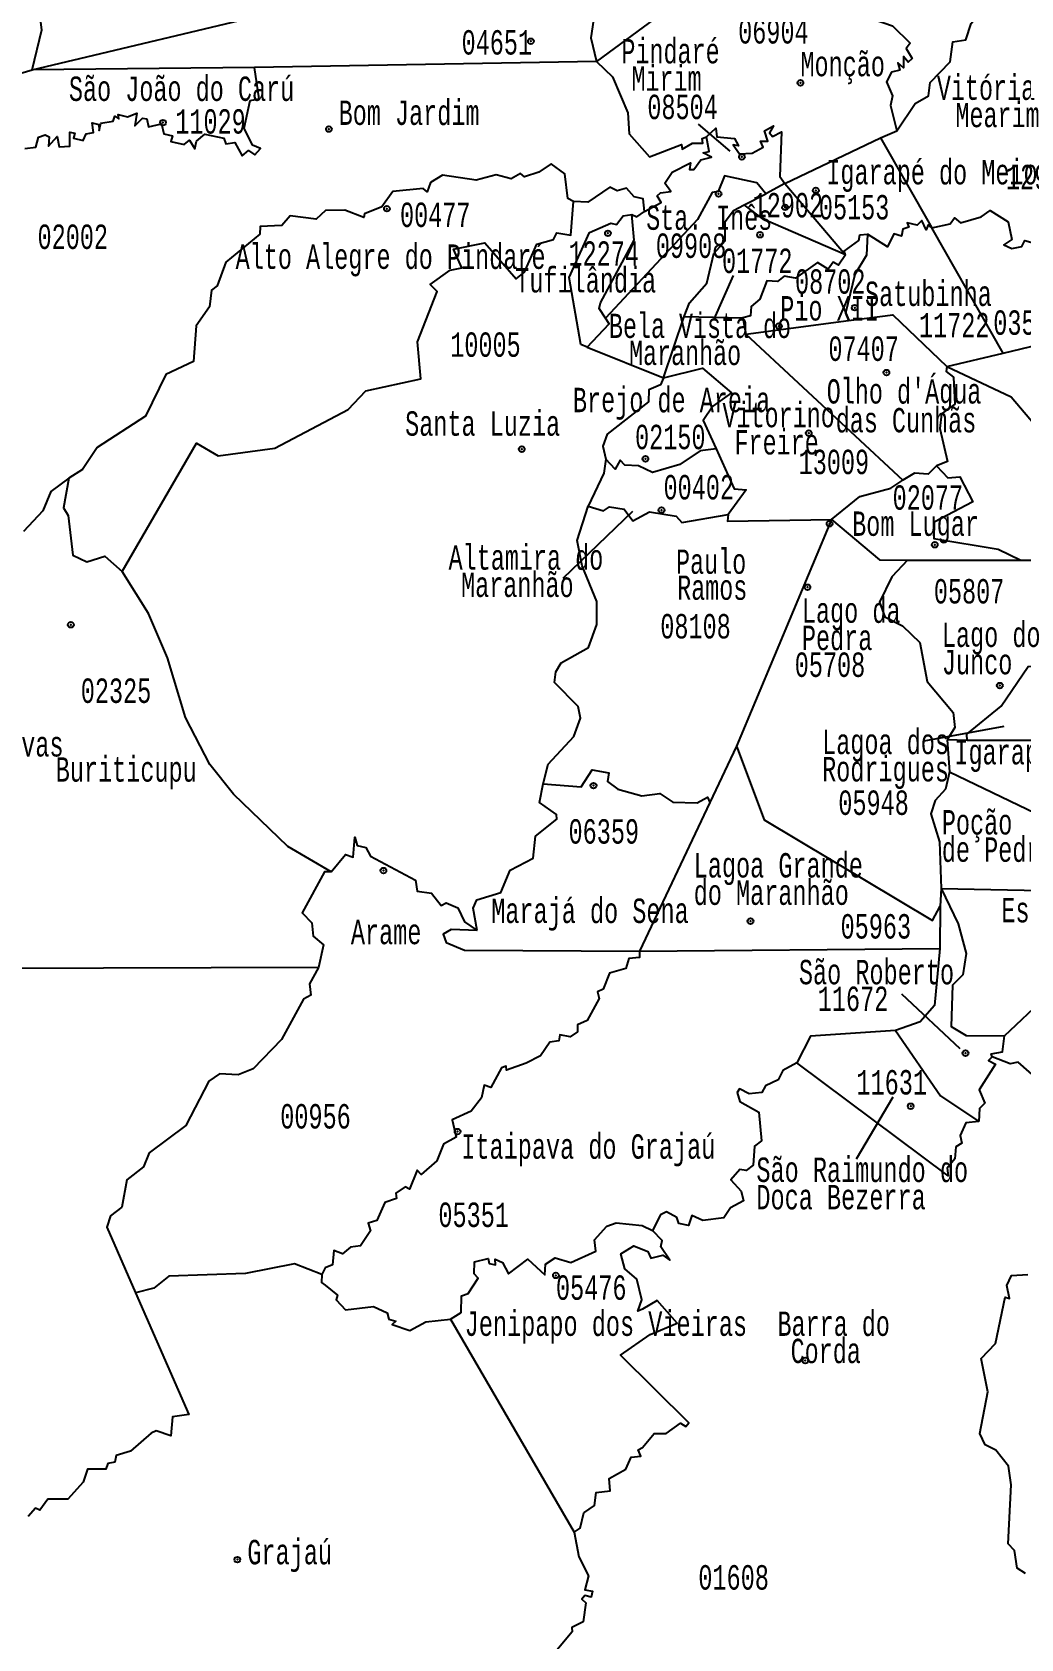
# Model space of a CAD drawing. Header units: millimetres. Extents: x 9851 to 10267, y 23387 to 23778.
# Drawn here: x 10126.13 to 10141.72, y 23665.35 to 23690.68 of the extents above; entities that cross this region are included whole.
import ezdxf
from ezdxf.enums import TextEntityAlignment as Align

# ---------------------------------------------------------------- set-up
doc = ezdxf.new("R2010")
doc.units = ezdxf.units.MM
doc.layers.add('3', color=7, linetype='Continuous')
doc.styles.add('MONOTXT', font='MONOTXT', dxfattribs={"height": 0.2})

# ---------------------------------------------------------------- blocks, each defined once
blk = doc.blocks.new('SEDE')
at = {"layer": '3', "color": 7, "linetype": 'Continuous'}
blk.add_circle((0, 0), 0.00451, dxfattribs=at)

msp = doc.modelspace()

# ---------------------------------------------------------------- linework, layer by layer
at = {"color": 7, "linetype": 'Continuous'}
for p, q in [((10129.634, 23690.119), (10126.134, 23690.08)), ((10135.03, 23690.213), (10129.634, 23690.119)), ((10137.132, 23688.802), (10136.633, 23689.226)), ((10139.506, 23689.008), (10139.76, 23689.12)), ((10137.998, 23688.29), (10139.506, 23689.008)), ((10139.506, 23689.008), (10140.313, 23687.59)), ((10137.355, 23687.952), (10137.699, 23688.125)), ((10137.998, 23688.29), (10137.699, 23688.125)), ((10137.998, 23688.29), (10138.95, 23687.168)), ((10141.436, 23685.614), (10140.313, 23687.59)), ((10136.883, 23686.151), (10137.186, 23686.839)), ((10141.436, 23685.614), (10144.641, 23686.386)), ((10136.081, 23685.229), (10136.411, 23686.193)), ((10136.411, 23686.193), (10137.332, 23686.173)), ((10137.332, 23686.173), (10137.38, 23685.917)), ((10137.38, 23685.917), (10138.998, 23686.129)), ((10137.38, 23685.917), (10139.855, 23683.613)), ((10134.882, 23685.709), (10136.081, 23685.229)), ((10140.55, 23685.406), (10141.436, 23685.614)), ((10135.596, 23683.121), (10134.498, 23682.062)), ((10138.733, 23682.995), (10137.236, 23679.422)), ((10139.928, 23682.353), (10141.716, 23682.351)), ((10141.716, 23682.351), (10142.158, 23682.351)), ((10140.19, 23679.507), (10141.451, 23679.737)), ((10140.869, 23679.512), (10140.557, 23679.519)), ((10140.557, 23679.519), (10140.594, 23679.019)), ((10142.262, 23679.51), (10140.869, 23679.512)), ((10137.236, 23679.422), (10136.816, 23678.533)), ((10136.816, 23678.533), (10135.705, 23676.188)), ((10140.461, 23677.179), (10140.443, 23676.901)), ((10140.461, 23677.179), (10140.46, 23677.18)), ((10140.46, 23677.18), (10144.95, 23677.085)), ((10140.443, 23676.901), (10140.437, 23676.23)), ((10135.705, 23676.188), (10140.437, 23676.23)), ((10130.644, 23675.935), (10125.314, 23675.915)), ((10140.76, 23674.649), (10139.843, 23675.514)), ((10139.127, 23672.915), (10139.705, 23673.895)), ((10132.726, 23670.389), (10134.674, 23667.032))]:
    msp.add_line(p, q, dxfattribs=at)
for points in [[(10126.134, 23690.08), (10126.283, 23690.712), (10126.229, 23691.166), (10126.416, 23691.582), (10126.455, 23692.146), (10126.532, 23692.359), (10126.755, 23692.619), (10127.324, 23692.619), (10127.588, 23692.92), (10127.543, 23693.067), (10127.592, 23693.275)], [(10134.882, 23692.556), (10136.044, 23690.96), (10135.03, 23690.213)], [(10126.134, 23690.08), (10134.169, 23692.002), (10134.35, 23691.817), (10134.677, 23691.65), (10135.037, 23691.254), (10134.937, 23690.585), (10135.03, 23690.213)], [(10139.76, 23689.12), (10140.05, 23689.553), (10140.262, 23689.673), (10140.285, 23689.884), (10140.601, 23690.21), (10140.642, 23690.521), (10140.849, 23690.553), (10140.935, 23690.813), (10141.134, 23691.066), (10141.408, 23691.195), (10141.515, 23691.349), (10141.91, 23691.446), (10141.735, 23691.677), (10141.78, 23691.78)], [(10138.692, 23691.124), (10139.692, 23690.774), (10139.971, 23690.504), (10139.909, 23690.419), (10140.004, 23690.263), (10139.941, 23690.204), (10139.869, 23690.29), (10139.867, 23690.111), (10139.779, 23690.193), (10139.808, 23690.078), (10139.68, 23690.043), (10139.599, 23689.895), (10139.692, 23689.67), (10139.662, 23689.518), (10139.76, 23689.12)], [(10126.018, 23688.844), (10126.188, 23688.861), (10126.231, 23689.021), (10126.335, 23689.058), (10126.4, 23689.026), (10126.388, 23688.879), (10126.524, 23689.031), (10126.555, 23688.87), (10126.723, 23688.879), (10126.723, 23689.099), (10126.804, 23689.083), (10126.784, 23689.004), (10126.934, 23688.968), (10126.982, 23689.072), (10127.098, 23689.094), (10127.077, 23689.248), (10127.185, 23689.219), (10127.187, 23689.123), (10127.215, 23689.239), (10127.407, 23689.272), (10127.433, 23689.351), (10127.498, 23689.312), (10127.49, 23689.379), (10127.633, 23689.339), (10127.781, 23689.401), (10127.75, 23689.199), (10127.871, 23689.322), (10127.938, 23689.307), (10127.963, 23689.185), (10128.17, 23689.229), (10128.206, 23689.071), (10128.344, 23689.044), (10128.318, 23688.95), (10128.527, 23688.905), (10128.613, 23688.971), (10128.698, 23688.839), (10128.724, 23688.957), (10128.856, 23689.069), (10129.153, 23689.006), (10129.186, 23688.916), (10129.326, 23688.939), (10129.444, 23688.725), (10129.543, 23688.811), (10129.642, 23688.741), (10129.729, 23688.841), (10129.605, 23688.894), (10129.471, 23689.16), (10129.569, 23689.6), (10129.708, 23689.623), (10129.634, 23690.119)], [(10135.03, 23690.213), (10135.282, 23689.973), (10135.523, 23689.402), (10135.542, 23689.072), (10135.864, 23688.708), (10136.367, 23688.903), (10136.378, 23688.832), (10136.54, 23688.925), (10136.702, 23688.925), (10136.693, 23689.002), (10136.763, 23689.027)], [(10123.392, 23686.743), (10123.472, 23687.189), (10123.859, 23688.059), (10124.228, 23688.362), (10124.492, 23688.71), (10124.971, 23688.983), (10125.383, 23689.42), (10125.774, 23689.978), (10126.134, 23690.08)], [(10136.763, 23689.027), (10136.907, 23689.163), (10136.925, 23689.027), (10137.205, 23689), (10137.268, 23688.885), (10137.182, 23688.898), (10137.283, 23688.756), (10137.482, 23688.767), (10137.655, 23688.865), (10137.612, 23688.96), (10137.727, 23688.955), (10137.675, 23689.121), (10137.815, 23689.198), (10137.757, 23689.091), (10137.804, 23689.03), (10137.941, 23689.103), (10137.915, 23688.403), (10137.998, 23688.29)], [(10135.783, 23687.85), (10136.049, 23687.992), (10135.982, 23688.096), (10136.038, 23688.144), (10136.198, 23688.164), (10136.105, 23688.298), (10136.218, 23688.468), (10136.511, 23688.617), (10136.495, 23688.509), (10136.56, 23688.513), (10136.671, 23688.665), (10136.842, 23688.706), (10136.709, 23688.774), (10136.801, 23688.796), (10136.763, 23689.027)], [(10134.665, 23688.005), (10134.573, 23688.053), (10134.528, 23688.44), (10134.312, 23688.598), (10134.12, 23688.467), (10133.895, 23688.394), (10133.829, 23688.447), (10133.681, 23688.365), (10133.448, 23688.426), (10133.129, 23688.342), (10132.601, 23688.424), (10132.412, 23688.304), (10132.358, 23688.157), (10132.293, 23688.209), (10131.815, 23688.163), (10131.646, 23687.921), (10131.371, 23687.812), (10131.362, 23687.754), (10131.06, 23687.869), (10130.755, 23687.866), (10130.606, 23687.726), (10130.201, 23687.779), (10130.068, 23687.628), (10129.728, 23687.611), (10129.72, 23687.493), (10129.182, 23687.052), (10129.047, 23686.675), (10128.958, 23686.609), (10128.928, 23686.347), (10128.717, 23686.045), (10128.674, 23685.487), (10128.24, 23685.281), (10127.92, 23684.625), (10127.154, 23684.13), (10126.924, 23683.784), (10126.708, 23683.648)], [(10137.699, 23688.125), (10137.557, 23688.303), (10137.047, 23688.409), (10136.946, 23688.163), (10136.849, 23688.149), (10136.619, 23687.723), (10135.168, 23686.169)], [(10135.783, 23687.85), (10135.763, 23688.046), (10135.623, 23688.08), (10135.499, 23688.214), (10135.353, 23688.173), (10135.235, 23688.23), (10134.889, 23687.996), (10134.665, 23688.005)], [(10140.313, 23687.59), (10140.603, 23687.655), (10140.67, 23687.75), (10140.767, 23687.669), (10141.092, 23687.764), (10141.232, 23687.864), (10141.519, 23687.687), (10141.576, 23687.406), (10141.446, 23687.321), (10141.575, 23687.264), (10141.734, 23687.295), (10141.778, 23687.391), (10141.967, 23687.339), (10142.08, 23687.602), (10142.155, 23687.633), (10142.093, 23687.85), (10142.281, 23687.921), (10142.3, 23688.11), (10142.581, 23688.015)], [(10127.549, 23682.175), (10128.723, 23684.195), (10129.062, 23683.995), (10129.956, 23684.118), (10131.111, 23684.727), (10131.391, 23685.023), (10132.258, 23685.212), (10132.207, 23685.792), (10132.518, 23686.589), (10132.403, 23686.696), (10132.719, 23686.923), (10132.906, 23686.96), (10132.773, 23687.254), (10133.268, 23687.357), (10133.763, 23686.787), (10133.892, 23686.894), (10134.087, 23687.334), (10134.349, 23687.409), (10134.404, 23687.512), (10134.622, 23687.478), (10134.665, 23688.005)], [(10135.585, 23687.8), (10135.662, 23687.766), (10135.783, 23687.85)], [(10136.411, 23686.193), (10136.494, 23686.41), (10136.767, 23686.718), (10136.877, 23687.189), (10137.055, 23687.386), (10137.054, 23687.689), (10137.187, 23687.866), (10137.355, 23687.952)], [(10138.95, 23687.168), (10137.656, 23687.729), (10137.355, 23687.952)], [(10134.882, 23685.709), (10134.779, 23685.751), (10134.594, 23686.808), (10134.916, 23687.519), (10135.254, 23687.664), (10135.344, 23687.643), (10135.45, 23687.781), (10135.585, 23687.8)], [(10135.168, 23686.169), (10135.071, 23686.319), (10135.09, 23686.408), (10135.622, 23687.396), (10135.585, 23687.8)], [(10140.313, 23687.59), (10140.257, 23687.638), (10140.223, 23687.561), (10140.155, 23687.705), (10140.081, 23687.635), (10139.923, 23687.669), (10139.953, 23687.603), (10139.858, 23687.572), (10139.834, 23687.461), (10139.716, 23687.499), (10139.613, 23687.291), (10139.297, 23687.49)], [(10138.95, 23687.168), (10138.932, 23687.224), (10139.164, 23687.394), (10139.18, 23687.48), (10139.297, 23687.49)], [(10139.297, 23687.49), (10139.284, 23687.162), (10139.102, 23686.857), (10138.95, 23686.244), (10138.998, 23686.129)], [(10138.95, 23687.168), (10138.84, 23687.002), (10138.756, 23687.052), (10138.678, 23686.939), (10138.513, 23687.047), (10138.164, 23686.796), (10137.986, 23686.83), (10137.878, 23686.748), (10137.713, 23686.755), (10137.6, 23686.465), (10137.465, 23686.354), (10137.454, 23686.205), (10137.332, 23686.173)], [(10134.882, 23685.709), (10135.228, 23686.077), (10135.168, 23686.169)], [(10138.998, 23686.129), (10139.697, 23686.22), (10140.55, 23685.406)], [(10136.081, 23685.229), (10136.698, 23685.38), (10137.157, 23684.989), (10136.86, 23684.783), (10136.709, 23684.554), (10136.912, 23684.11)], [(10140.55, 23685.406), (10140.538, 23685.329), (10140.656, 23685.24), (10140.674, 23684.81), (10140.467, 23684.661), (10140.438, 23684.428), (10140.56, 23683.908), (10140.387, 23683.84)], [(10140.55, 23685.406), (10141.563, 23684.928), (10142.302, 23684.06)], [(10136.081, 23685.229), (10136.035, 23685.117), (10135.85, 23685.04), (10135.848, 23684.848), (10135.198, 23684.339), (10135.126, 23684.151), (10135.175, 23683.945)], [(10136.912, 23684.11), (10136.662, 23684.077), (10136.34, 23683.863), (10135.911, 23683.736), (10135.69, 23683.842), (10135.473, 23683.85), (10135.403, 23683.931), (10135.323, 23683.79), (10135.175, 23683.945)], [(10136.912, 23684.11), (10137.199, 23683.48), (10137.388, 23683.462), (10137.101, 23683.072)], [(10135.175, 23683.945), (10135.142, 23683.726), (10134.894, 23683.205)], [(10140.387, 23683.84), (10140.256, 23683.711), (10140.04, 23683.722), (10139.855, 23683.613)], [(10140.387, 23683.84), (10140.568, 23683.65), (10140.753, 23683.666), (10140.962, 23683.275), (10140.348, 23682.952), (10140.344, 23682.695), (10141.36, 23682.526), (10141.716, 23682.351)], [(10126.708, 23683.648), (10126.424, 23683.438), (10126.302, 23683.129), (10125.995, 23682.803)], [(10126.708, 23683.648), (10126.624, 23683.177), (10126.701, 23683.056), (10126.772, 23682.432), (10126.996, 23682.328), (10127.276, 23682.416), (10127.549, 23682.175)], [(10138.733, 23682.995), (10139.179, 23683.359), (10139.666, 23683.489), (10139.855, 23683.613)], [(10134.189, 23678.828), (10134.268, 23679.14), (10134.672, 23679.575), (10134.775, 23679.862), (10134.737, 23680.047), (10134.367, 23680.427), (10134.385, 23680.592), (10134.473, 23680.733), (10134.903, 23680.979), (10135.032, 23681.337), (10135.034, 23681.701), (10134.8, 23682.266), (10134.721, 23682.665), (10134.894, 23683.205)], [(10134.894, 23683.205), (10135.14, 23683.133), (10135.234, 23683.192), (10135.466, 23683.156), (10135.599, 23682.973), (10135.861, 23683.113), (10136.282, 23683.045), (10136.374, 23682.948), (10137.101, 23683.072)], [(10137.101, 23683.072), (10137.091, 23682.969), (10138.733, 23682.995)], [(10138.733, 23682.995), (10139.487, 23682.357), (10139.928, 23682.353)], [(10139.928, 23682.353), (10139.683, 23682.093), (10139.489, 23681.692), (10139.575, 23681.459), (10139.85, 23681.317), (10140.125, 23681.055), (10140.241, 23680.442), (10140.647, 23679.954), (10140.674, 23679.718), (10140.557, 23679.519)], [(10130.846, 23677.442), (10130.161, 23677.841), (10129.303, 23678.666), (10128.933, 23679.13), (10128.547, 23679.872), (10128.263, 23680.813), (10127.967, 23681.513), (10127.549, 23682.175)], [(10140.869, 23679.512), (10140.864, 23679.613), (10141.407, 23680.05), (10141.83, 23680.678), (10142.028, 23680.68)], [(10137.236, 23679.422), (10137.67, 23678.261), (10140.322, 23676.671), (10140.443, 23676.901)], [(10134.189, 23678.828), (10134.785, 23678.78), (10134.96, 23679.046), (10135.224, 23679.001), (10135.203, 23678.865), (10135.365, 23678.744), (10135.744, 23678.64), (10136.024, 23678.676), (10136.232, 23678.54), (10136.615, 23678.528), (10136.777, 23678.616), (10136.816, 23678.533)], [(10140.594, 23679.019), (10140.527, 23678.745), (10140.367, 23678.564), (10140.299, 23678.356), (10140.433, 23677.915), (10140.46, 23677.18)], [(10140.594, 23679.019), (10142.219, 23678.232), (10142.777, 23677.529), (10143.102, 23677.568), (10143.31, 23677.452), (10143.556, 23677.506)], [(10133.148, 23676.514), (10133.085, 23676.869), (10133.143, 23677), (10133.522, 23677.113), (10133.664, 23677.466), (10134.027, 23677.654), (10134.065, 23678.002), (10134.403, 23678.269), (10134.397, 23678.344), (10134.128, 23678.532), (10134.189, 23678.828)], [(10130.846, 23677.442), (10131.072, 23677.716), (10131.191, 23677.67), (10131.216, 23677.985), (10131.254, 23677.858), (10131.392, 23677.824), (10131.464, 23677.688), (10132.172, 23677.31), (10132.203, 23677.138), (10132.424, 23677.104), (10132.58, 23676.91), (10132.656, 23676.951), (10132.841, 23676.871), (10132.947, 23676.652), (10133.148, 23676.514)], [(10130.846, 23677.442), (10130.74, 23677.44), (10130.39, 23676.793), (10130.539, 23676.635), (10130.563, 23676.429), (10130.723, 23676.291), (10130.644, 23675.935)], [(10140.461, 23677.179), (10140.729, 23676.623), (10140.855, 23676.153), (10140.8, 23675.815), (10140.64, 23675.654), (10140.62, 23675.004), (10140.856, 23674.863), (10141.46, 23674.853)], [(10133.148, 23676.514), (10132.735, 23676.534), (10132.613, 23676.457), (10132.656, 23676.328), (10132.949, 23676.204), (10135.705, 23676.188)], [(10135.705, 23676.188), (10135.703, 23676.091), (10135.538, 23676.075), (10135.488, 23675.917), (10135.234, 23675.842), (10135.132, 23675.589), (10135.042, 23675.55), (10135.069, 23675.442), (10134.882, 23675.098), (10134.726, 23675.03), (10134.729, 23674.917), (10134.613, 23674.838), (10134.447, 23674.869), (10134.436, 23674.776), (10134.291, 23674.757), (10134.147, 23674.539), (10133.921, 23674.425), (10133.611, 23674.317), (10133.606, 23674.375), (10133.531, 23674.351), (10133.364, 23674.04), (10133.259, 23674.079), (10133.213, 23673.877), (10133.054, 23673.669), (10132.754, 23673.53), (10132.816, 23673.26), (10132.618, 23673.149), (10132.51, 23672.887), (10132.264, 23672.67), (10132.2, 23672.738), (10132.079, 23672.439), (10132.012, 23672.478), (10131.866, 23672.375), (10131.874, 23672.293), (10131.69, 23672.228), (10131.566, 23671.947), (10131.428, 23671.903), (10131.467, 23671.782), (10131.309, 23671.543), (10131.149, 23671.523), (10131.026, 23671.421), (10130.885, 23671.472), (10130.868, 23671.248), (10130.749, 23671.201), (10130.697, 23671.094)], [(10140.437, 23676.23), (10140.354, 23675.334), (10140.131, 23675.076), (10139.741, 23674.94)], [(10130.644, 23675.935), (10130.502, 23675.673), (10130.522, 23675.499), (10130.407, 23675.436), (10130.064, 23674.796), (10129.616, 23674.336), (10129.38, 23674.243), (10129.086, 23674.257), (10128.918, 23674.143), (10128.555, 23673.444), (10127.977, 23673.014), (10127.888, 23672.79), (10127.624, 23672.587), (10127.544, 23672.154), (10127.369, 23672.018), (10127.308, 23671.84), (10127.76, 23670.804)], [(10141.46, 23674.853), (10142.107, 23675.465), (10142.626, 23675.519), (10142.727, 23675.597), (10142.951, 23675.557), (10143.083, 23675.701), (10143.335, 23675.626), (10143.596, 23675.75), (10143.733, 23675.74), (10143.818, 23675.91), (10144.185, 23676.026), (10144.282, 23676.156)], [(10139.741, 23674.94), (10138.399, 23674.852), (10138.185, 23674.432)], [(10139.741, 23674.94), (10140.45, 23673.909), (10141.056, 23673.503)], [(10141.263, 23674.523), (10141.246, 23674.571), (10141.426, 23674.601), (10141.46, 23674.853)], [(10138.185, 23674.432), (10137.965, 23674.308), (10137.891, 23674.161), (10137.691, 23674.069), (10137.634, 23673.965), (10137.434, 23673.939), (10137.282, 23674.019), (10137.247, 23673.962), (10137.286, 23673.821), (10137.586, 23673.652), (10137.629, 23673.199), (10137.517, 23673.117), (10137.499, 23672.818), (10137.388, 23672.734), (10137.287, 23672.749), (10137.144, 23672.586), (10137.308, 23672.406), (10137.343, 23672.254), (10137.14, 23672.143), (10137.037, 23671.987), (10136.703, 23671.943), (10136.529, 23672.024), (10136.476, 23671.864), (10136.325, 23671.898), (10136.295, 23671.993), (10136.131, 23672.079), (10136.038, 23672.036), (10135.908, 23671.787)], [(10141.056, 23673.503), (10140.847, 23673.484), (10140.761, 23673.283), (10140.785, 23673.166), (10140.689, 23673.106), (10140.675, 23672.918), (10140.557, 23672.769), (10140.57, 23672.648), (10138.185, 23674.432)], [(10141.263, 23674.523), (10141.208, 23674.466), (10141.318, 23674.407), (10141.059, 23674.003), (10141.147, 23673.795), (10141.066, 23673.711), (10141.056, 23673.503)], [(10143.152, 23673.143), (10141.672, 23674.439), (10141.55, 23674.415), (10141.263, 23674.523)], [(10132.726, 23670.389), (10132.893, 23670.494), (10132.898, 23670.759), (10133.005, 23670.792), (10133.16, 23671.036), (10133.1, 23671.103), (10133.105, 23671.295), (10133.318, 23671.347), (10133.338, 23671.265), (10133.433, 23671.245), (10133.432, 23671.333), (10133.547, 23671.283), (10133.638, 23671.102), (10133.944, 23671.336), (10134.214, 23671.087), (10134.226, 23671.259), (10134.377, 23671.357), (10134.625, 23671.282), (10135.016, 23671.46), (10134.995, 23671.638), (10135.192, 23671.854), (10135.335, 23671.906), (10135.745, 23671.866), (10135.908, 23671.787)], [(10134.674, 23667.032), (10134.77, 23667.093), (10134.83, 23667.336), (10134.998, 23667.454), (10135.022, 23667.659), (10135.244, 23667.686), (10135.227, 23667.876), (10135.49, 23668.028), (10135.575, 23668.215), (10135.725, 23668.23), (10135.686, 23668.33), (10135.753, 23668.366), (10135.934, 23668.585), (10136.123, 23668.587), (10136.353, 23668.749), (10136.438, 23668.7), (10136.484, 23668.758), (10135.404, 23669.824), (10135.872, 23670.148), (10136.301, 23670.326), (10135.985, 23670.682), (10135.753, 23670.549), (10135.677, 23670.517), (10135.74, 23670.697), (10135.665, 23671.019), (10135.472, 23671.182), (10135.409, 23671.419), (10135.614, 23671.547), (10135.839, 23671.456), (10135.883, 23671.35), (10136.075, 23671.396), (10136.181, 23671.32), (10136.041, 23671.529), (10136.06, 23671.628), (10135.908, 23671.787)], [(10130.697, 23671.094), (10130.267, 23671.26), (10129.495, 23671.112), (10128.284, 23671.067), (10128.049, 23670.878), (10127.76, 23670.804)], [(10130.697, 23671.094), (10130.69, 23670.966), (10130.753, 23670.923), (10130.946, 23670.766), (10130.922, 23670.697), (10131.07, 23670.538), (10131.513, 23670.587), (10131.727, 23670.49), (10131.755, 23670.39), (10131.863, 23670.356), (10131.809, 23670.305), (10132.085, 23670.211), (10132.337, 23670.349), (10132.726, 23670.389)], [(10141.788, 23666.382), (10141.659, 23666.465), (10141.618, 23666.742), (10141.515, 23666.85), (10141.565, 23667.776), (10141.52, 23668.072), (10141.323, 23668.325), (10141.156, 23668.409), (10141.068, 23668.586), (10141.194, 23669.244), (10141.093, 23669.771), (10141.315, 23670.004), (10141.469, 23670.735), (10141.54, 23670.713), (10141.497, 23670.922), (10141.571, 23671.076), (10141.824, 23671.096)], [(10127.76, 23670.804), (10128.602, 23668.889), (10128.345, 23668.852), (10128.318, 23668.55), (10128.089, 23668.627), (10128.005, 23668.591), (10127.684, 23668.31), (10127.457, 23668.243), (10127.434, 23668.134), (10127.323, 23668.117), (10127.291, 23668.023), (10127.006, 23668.025), (10126.937, 23667.818), (10126.694, 23667.555), (10126.379, 23667.553), (10126.253, 23667.381), (10126.182, 23667.41), (10126.067, 23667.278)], [(10134.674, 23667.032), (10134.747, 23666.641), (10134.903, 23666.345), (10134.842, 23666.126), (10134.965, 23666.103), (10134.941, 23666.007), (10134.844, 23666.036), (10134.795, 23665.976), (10134.859, 23665.919), (10134.819, 23665.621), (10134.638, 23665.532), (10134.644, 23665.46), (10134.403, 23665.17)]]:
    msp.add_lwpolyline(points, dxfattribs=at)
for p in [(10133.994, 23690.532), (10138.241, 23689.877), (10128.194, 23689.249), (10130.81, 23689.147), (10137.319, 23688.71), (10136.952, 23688.127), (10138.485, 23688.182), (10131.724, 23687.893), (10138, 23687.914), (10135.208, 23687.505), (10137.605, 23687.482), (10139.097, 23686.333), (10137.902, 23686.043), (10139.597, 23685.31), (10138.374, 23684.355), (10133.85, 23684.103), (10135.799, 23683.95), (10136.052, 23683.143), (10138.702, 23682.927), (10140.36, 23682.596), (10138.352, 23681.927), (10126.741, 23681.335), (10141.385, 23680.377), (10134.98, 23678.799), (10131.669, 23677.46), (10137.455, 23676.663), (10140.844, 23674.582), (10139.98, 23673.746), (10132.838, 23673.346), (10134.388, 23671.08), (10138.319, 23669.738), (10129.366, 23666.599)]:
    msp.add_point(p, dxfattribs=at)

# ---------------------------------------------------------------- block references
for p, xscale, yscale, zscale, rotation in [((10133.994, 23690.532), 9.999984774268734, 9.999984774268734, 10, 0.3351091461996464), ((10138.241, 23689.877), 9.999986686051647, 9.999986686051647, 10, 0.3369767497664033), ((10128.194, 23689.249), 10, 10, 10, 0.3543187481666389), ((10130.81, 23689.147), 10, 10, 10, 0.3537851491676285), ((10137.319, 23688.71), 10, 10, 10, 0.3521843518027447), ((10136.952, 23688.127), 10.0000107483774, 10.0000107483774, 10, 0.3596547347610013), ((10138.485, 23688.182), 10, 10, 10, 0.3572535415600617), ((10131.724, 23687.893), 10.00001871955553, 10.00001871955553, 10, 0.3668583067498736), ((10138, 23687.914), 10.00001221259573, 10.00001221259573, 10, 0.3609887304383858), ((10135.208, 23687.505), 10.00002081196028, 10.00002081196028, 10, 0.3687258976036764), ((10137.605, 23687.482), 10.00001842150789, 10.00001842150789, 10, 0.3665915079927425), ((10139.097, 23686.333), 9.999985790930056, 9.999985790930056, 10, 0.378865998395537), ((10137.902, 23686.043), 10, 10, 10, 0.3834015834970752), ((10139.597, 23685.31), 10, 10, 10, 0.3906051499354787), ((10138.374, 23684.355), 10.00001438143824, 10.00001438143824, 10, 0.4028778641923098), ((10133.85, 23684.103), 10.00001997907503, 10.00001997907503, 10, 0.4074134232085249), ((10135.799, 23683.95), 10.00002163736444, 10.00002163736444, 10, 0.4087474101852683), ((10136.052, 23683.143), 9.999986153055325, 9.999986153055325, 10, 0.4175536574153575), ((10138.702, 23682.927), 9.99998853386598, 9.99998853386598, 10, 0.4194212429857506), ((10140.36, 23682.596), 10, 10, 10, 0.422622816173544), ((10138.352, 23681.927), 10, 10, 10, 0.4311603317172847), ((10126.741, 23681.335), 9.999999999999996, 9.999999999999996, 9.999999999999996, 0.4324943168010651), ((10141.385, 23680.377), 9.999980777120118, 9.999980777120118, 10, 0.448770986362344), ((10134.98, 23678.799), 10, 10, 10, 0.4647787737075899), ((10131.669, 23677.46), 10.00001833401264, 10.00001833401264, 10, 0.4754505917805122), ((10137.455, 23676.663), 10, 10, 10, 0.4898597747667859), ((10140.844, 23674.582), 9.999986444490254, 9.999986444490254, 10, 0.5160079988961027), ((10139.98, 23673.746), 10, 10, 10, 0.5242786101251533), ((10132.838, 23673.346), 9.999989385402195, 9.999989385402195, 10, 0.5178755581623968), ((10134.388, 23671.08), 9.999983784170386, 9.999983784170386, 10, 0.5432234244340531), ((10138.319, 23669.738), 10.00002025608907, 10.00002025608907, 10, 0.5648335919969779), ((10129.366, 23666.599), 9.999983843801806, 9.999983843801806, 10, 0.5707056502375554)]:
    msp.add_blockref('SEDE', p, dxfattribs=dict(at, xscale=xscale, yscale=yscale, zscale=zscale, rotation=rotation))

# ---------------------------------------------------------------- texts
at = {"color": 7, "linetype": 'Continuous', "style": 'MONOTXT'}
for s, height, width, p in [('06904', 0.3847, 0.666664, (10137.816, 23690.689)), ('02002', 0.3848, 0.666664, (10126.772, 23687.451)), ('09908', 0.3849, 0.666669, (10136.518, 23687.31))]:
    msp.add_text(s, height=height, dxfattribs=dict(at, width=width)).set_placement(p, align=Align.MIDDLE)
for s, height, rotation, width, p in [('04651', 0.3842, 0, 0.667464, (10132.901, 23690.707)), ('11029', 0.3843, 0, 0.667464, (10128.388, 23689.461)), ('05153', 0.3844, 360, 0.667464, (10138.533, 23688.108)), ('00477', 0.3844, 0, 0.667462, (10131.93, 23687.989)), ('Sta. In%%234s', 0.38186, 0.0075, 0.66746, (10135.811, 23687.942)), ('12274', 0.3844, 360, 0.667459, (10134.586, 23687.378)), ('Tufil%%226ndia', 0.3844, 360, 0.667466, (10133.747, 23686.957)), ('Pio XII', 0.3844, 360, 0.667459, (10137.924, 23686.515)), ('11722', 0.3844, 0, 0.667459, (10140.111, 23686.249)), ('02077', 0.3846, 0, 0.667461, (10139.695, 23683.533)), ('Bom Lugar', 0.3846, 0, 0.667459, (10139.057, 23683.121)), ('05807', 0.3846, 0, 0.667466, (10140.345, 23682.055)), ('Lago da ', 0.3846, 359.9985, 0.667461, (10138.265, 23681.751)), ('Pedra', 0.3846, 359.9985, 0.667461, (10138.265, 23681.321)), ('Lago do ', 0.3846, 359.9985, 0.667461, (10140.472, 23681.37)), ('Junco', 0.3846, 359.9985, 0.667461, (10140.472, 23680.939)), ('Lagoa dos', 0.3847, 359.9989, 0.667463, (10138.584, 23679.681)), ('Rodrigues', 0.3847, 359.9989, 0.667463, (10138.584, 23679.251)), ('Po%%231%%227o ', 0.38474, 359.9988, 0.667458, (10140.471, 23678.414)), ('de Pedras', 0.3847, 359.9988, 0.667458, (10140.471, 23677.984)), ('Lagoa Grande', 0.38481, 359.9993, 0.667458, (10136.56, 23677.736)), ('do Maranh%%227o', 0.38481, 359.9993, 0.667458, (10136.56, 23677.305)), ('Maraj%%225 do Sena', 0.3849, 0, 0.667465, (10133.368, 23677.019)), ('Esperantin%%243polis', 0.3849, 360, 0.667458, (10141.409, 23677.03)), ('Arame', 0.3849, 360, 0.66746, (10131.156, 23676.685)), ('05963', 0.3849, 0, 0.667463, (10138.875, 23676.774)), ('S%%227o Roberto', 0.38495, 0, 0.667463, (10138.218, 23676.053)), ('11672', 0.385, 0, 0.667468, (10138.515, 23675.632)), ('11631', 0.3851, 0, 0.667463, (10139.125, 23674.316)), ('00956', 0.3851, 0, 0.667467, (10130.042, 23673.78)), ('S%%227o Raimundo do', 0.3851, 359.9994, 0.667465, (10137.548, 23672.937)), ('Doca Bezerra', 0.3851, 359.9994, 0.667465, (10137.548, 23672.506)), ('05476', 0.3852, 0, 0.66746, (10134.388, 23671.08)), ('Jenipapo dos Vieiras', 0.38528, 360, 0.667467, (10132.95, 23670.512)), ('Graja%%250', 0.3855, 0, 0.667464, (10129.523, 23666.911))]:
    msp.add_text(s, height=height, rotation=rotation, dxfattribs=dict(at, width=width)).set_placement(p, align=Align.TOP_LEFT)
for s, height, rotation, width, p in [('Pindar%%233 ', 0.38294, 359.9983, 0.66746, (10136.305, 23690.391)), ('Mirim', 0.3829, 359.9983, 0.66746, (10136.132, 23689.963)), ('Vit%%243ria do ', 0.38308, 359.9979, 0.667459, (10141.61, 23689.815)), ('08504', 0.3848, 360, 0.666667, (10136.384, 23689.497)), ('Mearim', 0.3831, 359.9979, 0.667459, (10141.349, 23689.386)), ('08702', 0.3849, 360, 0.666669, (10138.712, 23686.745)), ("Olho d'%%193gua ", 0.38362, 359.9975, 0.667463, (10139.986, 23685.004)), ('Vitorino ', 0.3831, 359.9983, 0.667464, (10138.009, 23684.656)), ('das Cunh%%227s', 0.38362, 359.9975, 0.667463, (10139.906, 23684.575)), ('Freire', 0.3831, 359.9983, 0.667464, (10137.867, 23684.227)), ('Altamira do', 0.38373, 359.9821, 0.667463, (10133.915, 23682.41)), ('Paulo ', 0.383, 359.9989, 0.66746, (10136.945, 23682.346)), ('Maranh%%227o', 0.38373, 359.9821, 0.667463, (10133.78, 23681.981)), ('Ramos', 0.383, 359.9989, 0.66746, (10136.852, 23681.917)), ('Barra do ', 0.3835, 359.9979, 0.667461, (10138.877, 23670.334)), ('Corda', 0.3835, 359.9979, 0.667461, (10138.641, 23669.905)), ('01608', 0.386, 0, 0.666664, (10137.189, 23666.32))]:
    msp.add_text(s, height=height, rotation=rotation, dxfattribs=dict(at, width=width)).set_placement(p, align=Align.MIDDLE)
for s, height, width, p in [('Mon%%231%%227o', 0.38426, 0.667462, (10138.242, 23690.365)), ('S%%227o Jo%%227o do Car%%250', 0.38427, 0.667462, (10126.711, 23689.976)), ('Bom Jardim', 0.3843, 0.667467, (10130.963, 23689.598)), ('Igarap%%233 do Meio', 0.38433, 0.667464, (10138.65, 23688.661)), ('12902', 0.3843, 0.667467, (10141.482, 23688.584)), ('12902', 0.3843, 0.667467, (10137.489, 23688.14)), ('Alto Alegre do Pindar%%233', 0.38439, 0.667464, (10129.339, 23687.329)), ('01772', 0.3844, 0.667466, (10137.006, 23687.264)), ('Satubinha', 0.3844, 0.667462, (10139.26, 23686.744)), ('03554', 0.3844, 0.667466, (10141.282, 23686.29)), ('10005', 0.3844, 0.667459, (10132.722, 23685.943)), ('Brejo de Areia', 0.38449, 0.667464, (10134.656, 23685.07)), ('Santa Luzia', 0.38451, 0.667459, (10132.011, 23684.699)), ('02150', 0.3845, 0.667466, (10135.635, 23684.487)), ('08108', 0.3846, 0.667459, (10136.033, 23681.504)), ('05708', 0.3848, 0.667461, (10138.152, 23680.898)), ('02325', 0.3847, 0.667463, (10126.898, 23680.488)), ('Bom Jesus das Selvas', 0.38476, 0.667458, (10122.181, 23679.643)), ('Igarap%%233  Grande', 0.38476, 0.667466, (10140.669, 23679.519)), ('Buriticupu', 0.3848, 0.667468, (10126.503, 23679.247)), ('05948', 0.3848, 0.667463, (10138.839, 23678.723)), ('06359', 0.3848, 0.667463, (10134.587, 23678.27)), ('Itaipava do Graja%%250', 0.38511, 0.667462, (10132.896, 23673.304)), ('05351', 0.3852, 0.667462, (10132.535, 23672.228))]:
    msp.add_text(s, height=height, dxfattribs=dict(at, width=width)).set_placement(p, align=Align.TOP_LEFT)
at = {"color": 7, "linetype": 'Continuous', "style": 'MONOTXT', "width": 0.667461}
for s, p in [('Bela Vista do', (10136.659, 23686.238)), ('Maranh%%227o', (10136.424, 23685.811))]:
    msp.add_text(s, height=0.38217, rotation=0.0015, dxfattribs=at).set_placement(p, align=Align.TOP_CENTER)
at = {"color": 7, "linetype": 'Continuous', "style": 'MONOTXT'}
for s, height, width, p in [('07407', 0.3849, 0.666667, (10138.683, 23685.494)), ('13009', 0.385, 0.666671, (10138.214, 23683.709))]:
    msp.add_text(s, height=height, dxfattribs=dict(at, width=width)).set_placement(p)
at = {"color": 7, "linetype": 'Continuous', "style": 'MONOTXT', "width": 0.666664}
msp.add_text('00402', height=0.3851, rotation=360, dxfattribs=at).set_placement((10136.084, 23683.31))

doc.saveas('drawing.dxf')
